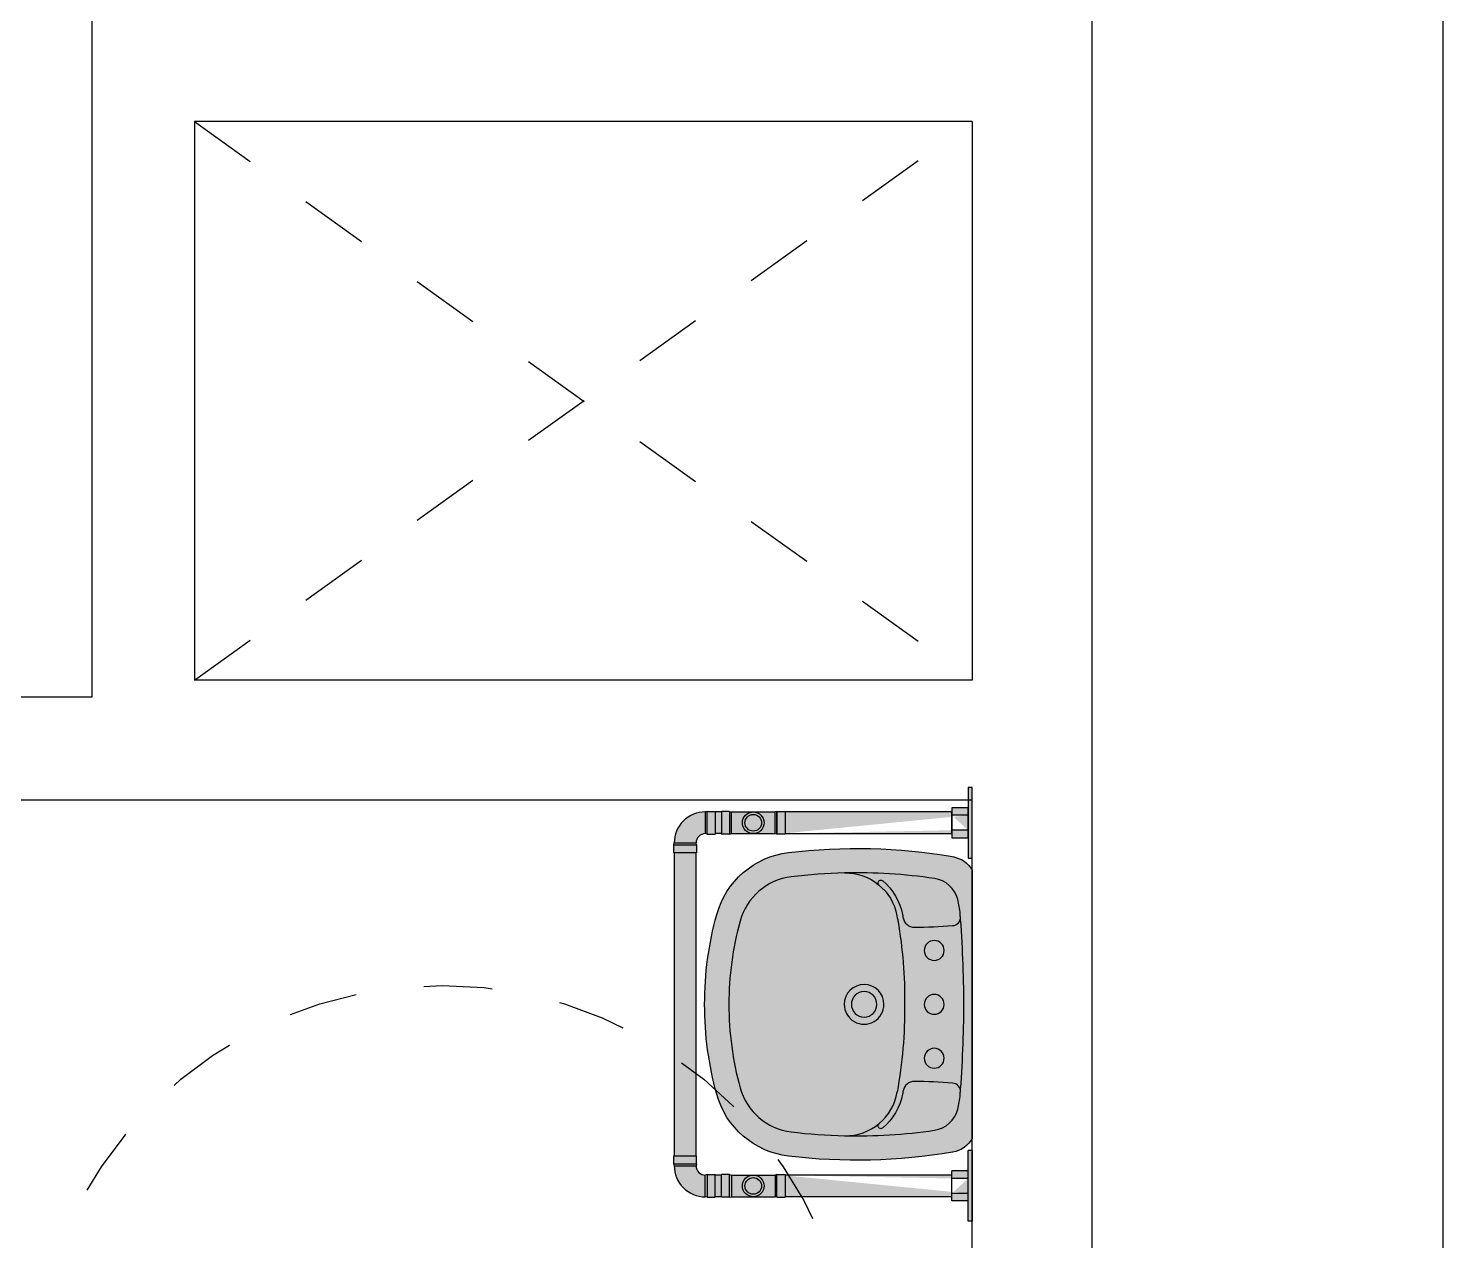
# Model space of a CAD drawing. Extents: x 1662 to 1676, y 921.3 to 935.3.
# Drawn here: x 1673.969 to 1676.033, y 928.11 to 929.88 of the extents above; entities that cross this region are included whole.
import ezdxf

# ---------------------------------------------------------------- set-up
doc = ezdxf.new("R2010")
doc.units = 0
doc.header["$MEASUREMENT"] = 0
doc.linetypes.add('DASHEDX2', pattern=[1.5, 1, -0.5])
doc.layers.get('0').update_dxf_attribs({"linetype": 'CONTINUOUS'})
for name, color, linetype in [('HZ-AMBIENTE', 11, 'CONTINUOUS'), ('HZ-COTAS', 2, 'CONTINUOUS'), ('HZ-PAREDE-CORTADA', 7, 'CONTINUOUS'), ('HZ-PINTURA', 4, 'CONTINUOUS'), ('HZ-PROJEÇÃO', 251, 'DASHEDX2')]:
    doc.layers.add(name, color=color, linetype=linetype)

# ---------------------------------------------------------------- blocks, each defined once
blk = doc.blocks.new('BACIA CONVENCIONAL LINHA CONFORTO P51-PLANTA')
at = {"layer": 'HZ-PINTURA'}
h = blk.add_hatch(color=255, dxfattribs=at)
edge = h.paths.add_edge_path()
edge.add_arc((0.5977274090302701, -0.1688027061442625), 0.8252274545770713, 170.3351599154255, 186.9225112383393, ccw=False)
edge.add_arc((-0.1747404698549744, -0.0355435920125231), 0.0413855351538295, 120.812454341127, 172.6649393333122, ccw=False)
edge.add_line((-0.1959393644930074, 3.158493627e-07), (0, 0))
edge.add_line((0, 0), (0.1959393656229764, 3.151754626e-07))
edge.add_arc((0.1747404698550312, -0.0355435920125302), 0.0413855351538297, 7.330835035562586, 59.18754383749342, ccw=False)
edge.add_arc((-0.597727591254845, -0.1688029186505418), 0.8252275457077274, -6.9224959890449895, 9.66464076364548, ccw=False)
edge.add_arc((0.0982326017657016, -0.2533007088021364), 0.1241566029282915, 285.35657194366695, 353.0775423946618, ccw=False)
edge.add_arc((-2.84e-14, 0.1043904909346267), 0.4950914198688955, 270.00000068293673, 285.3565335599694, ccw=False)
edge.add_arc((-7.1e-15, 0.1043904909346835), 0.4950914198689571, 254.643467806496, 270.0000006829343, ccw=False)
edge.add_arc((-0.0982326223197774, -0.2533006505021191), 0.1241566537035596, 186.9224793257764, 254.6434497768416, ccw=False)
for points in [[(-0.2155273712584602, -0.0285299486033139, -0.2190889993304831), (-0.1959393644930074, 3.158493627e-07), (0, 0), (0.1959393656229764, 3.151754626e-07, -0.2190889993297082), (0.2155273714814498, -0.0285299498997844)], [(-0.174335730130025, -0.1363610896863605, -1.002109768739392), (-0.1802207142795069, -0.1305407713537718, -0.1740651235952597), (-0.1309189013195606, -0.101826507679327, -0.0017816741249906), (-0.1261594030188107, -0.1009644055976793, 0.3660772488687968), (-0.1124975108535011, -0.0845244012864797, 0.0168435052258324), (-0.1148482344588473, -0.0288236027458169, 0.414697843540862), (-0.1281895956938968, -0.017386164340742)], [(0.1281892157158069, -0.0173861642566848, 0.414697832625711), (0.1148478555157268, -0.0288236033669378, 0.0168434810047651), (0.1124971864990272, -0.084524343135648, 0.3660772688634192), (0.1261589656961775, -0.1009643952319124, -0.0017817039289225), (0.1309189039586514, -0.1018265081669512, -0.174065092890037), (0.180220631234441, -0.1305409800812001, -1.002109860320232), (0.1743353506111376, -0.136361089053679)], [(0.2155632022816789, -0.0289508992030605, -0.0729070377859717), (0.2214841250265564, -0.2682648013095772, -0.3043998791946281), (0.1311124105195063, -0.3730244751436871, -0.0671059746100483), (5.9012137e-09, -0.3907009289342724, -0.0671059746074441), (-0.1311123991335279, -0.3730244782706293, -0.304399879194963), (-0.2214841903129638, -0.2682647958531277, -0.0729070517685278), (-0.215563324134834, -0.0289508733513912)], [(-0.1217327891840938, -0.1085923575814718, -0.0456324359591549), (-1.493488142e-07, -0.0988485265715511, -0.0480334408455802), (0.1280581845801336, -0.1097164573326594)], [(-0.1917087814515383, -0.1865600715194233, -0.3680264423184124), (-0.1294150779849374, -0.1099656649088203, -0.0044305614458299), (-0.1177126165569788, -0.1079104045381243)], [(0.1917087810841309, -0.1865600878544669, 0.3754709978878597), (0.1274513596667859, -0.109629511694024)]]:
    blk.add_lwpolyline(points, format="xyb")
for points in [[(-1.197265931e-07, -0.0124156605472337, 0.0199649926469461), (-0.1320440481468168, -0.0176901232550364, 0.0430005287587107), (-0.1530675051094406, -0.0212076467637701, 0.3024646133641001), (-0.1837147086001494, -0.0553421066813513, 0.0416931446022597), (-0.1917088743148199, -0.186560047753531, 0.0246705974313134), (-0.1861205794564284, -0.264235055093657, 0.3043744144936224), (-0.1216388575868308, -0.3389400507343794, 0.0670461017922294), (5.4795422e-09, -0.3553241458376064, 0.0670461017944563), (0.1216384058912894, -0.3389397323317738, 0.304374479621303), (0.1861204781868224, -0.2642348495137412, 0.0246704781494121), (0.1917087442061387, -0.1865602171407374, 0.0416931717179712), (0.1837144985960393, -0.0553423104855497, 0.3024646336923684), (0.153067001189342, -0.0212076470915434, 0.0430005287623346), (0.1320439090102283, -0.0176897827539406, 0.0199649926467304)], [(-0.0786325167922541, -0.0411372320467933, 1), (-0.0786325167922541, -0.0701071066544827, 1)], [(0, -0.0411372320467933, 1), (0, -0.0701071066544827, 1)], [(0.0786325167923039, -0.0411372320467933, 1), (0.0786325167923039, -0.0701071066544827, 1)], [(-1.2663364e-09, -0.1289573426951875, 0.9999999841036306), (3.453025e-10, -0.186897091910545, 1.000000015896369)], [(0, -0.1393037264836394, 1), (0, -0.1765507081220932, 1)]]:
    blk.add_lwpolyline(points, format="xyb", close=True)
blk = doc.blocks.new('BARRA DE APOIO LAVATÓRIO-PLANTA')
at = {"layer": 'HZ-PINTURA', "ltscale": 3}
h = blk.add_hatch(color=255, dxfattribs=at)
h.paths.add_polyline_path([(-0.2851296312683189, -0.0349423774719071), (-0.2731397851262045, -0.0349423774719071), (-0.2731397851262045, -0.0680576225281584), (-0.2851296312683189, -0.0680576225281584)], flags=17)
h.paths.add_polyline_path([(-0.2731397851262045, -0.0673750000000837), (-0.0300000000002001, -0.0673750000000837), (-0.0300000000002001, -0.0356249999999818), (-0.2731397851262045, -0.0356249999999818)], flags=17)
h.paths.add_polyline_path([(0, 0), (-0.0059999999998581, 0), (-0.0059999999998581, -0.1030000000000655), (0, -0.1030000000000655)])
h.paths.add_polyline_path([(-0.0300000000002001, -0.0733749999999418), (-0.0059999999998581, -0.0733749999999418), (-0.0059999999998581, -0.0296250000001237), (-0.0300000000002001, -0.0296250000001237)])
edge = h.paths.add_edge_path()
edge.add_line((-0.285129632673943, -0.0349423774719071), (-0.285129632673943, -0.0680576225281584))
edge.add_line((-0.0059999999998581, -0.0405624999998509), (-0.0300000000002001, -0.0405624999998509))
edge.add_line((-0.0059999999998581, -0.0624374999997599), (-0.0300000000002001, -0.0624374999997599))
edge.add_line((-0.2876772148738382, -0.0673750000000837), (-0.2876772148738382, -0.0356249999999818))
edge.add_line((-0.2852103840241398, -0.0680359849061461), (-0.2876772237186742, -0.0673749976299405))
edge.add_line((-0.2851296312683189, -0.0349423774719071), (-0.2876772237186742, -0.035625002370125))
h = blk.add_hatch(color=255, dxfattribs=at)
h.paths.add_polyline_path([(-0.2876772148738382, -0.0673749999999056), (-0.2851296312683189, -0.0680576225278506), (-0.2851296312683189, -0.0349423774719071), (-0.2876772148738382, -0.0356250000001599)])
h.paths.add_polyline_path([(-0.2876772148738382, -0.0356249999999818), (-0.3196397851261281, -0.0356249999999818, -0.4142135623740343), (-0.3037647851261282, -0.0515000000000328, -0.4142135623740343), (-0.3196397851261281, -0.0673750000000837), (-0.2876772148738382, -0.0673750000000837)])
h.paths.add_polyline_path([(-0.3037647851261282, -0.0515000000000328, 1), (-0.3355147851261281, -0.0515000000000328, 1)])
h.paths.add_polyline_path([(-0.3074647851261281, -0.0515000000000328, 1), (-0.3318147851261281, -0.0515000000000328, 1)], flags=16)
h.paths.add_polyline_path([(-0.3516023553793275, -0.03562500000003799), (-0.3541499375787679, -0.0349423778485427), (-0.3541499375787679, -0.0680576221515228), (-0.3516023553793275, -0.0673750000000275)])
h.paths.add_polyline_path([(-0.3541499375787679, -0.0349423774719071), (-0.3661397865321305, -0.0349423774719071), (-0.3661397865321306, -0.0680576225281584), (-0.3541499375787679, -0.0680576225281584)])
h.paths.add_polyline_path([(-0.3661397865321305, -0.0355954297474455), (-0.375139785126521, -0.0355954297474455), (-0.375139785126521, -0.0673454297470926), (-0.3661397865321306, -0.0673454297470926)])
h.paths.add_polyline_path([(-0.3751397851265211, -0.0349275923454116), (-0.3871296326738047, -0.0349275923454116), (-0.3871296326738047, -0.0680428374016629), (-0.375139785126521, -0.0680428374016628)])
h.paths.add_polyline_path([(-0.3871296326738048, -0.0349275927220472), (-0.3896772148737, -0.0356102148736643), (-0.3896772148737, -0.0673602148734101), (-0.3871296326738047, -0.0680428370250273)])
h.paths.add_polyline_path([(-0.3896772148737, -0.0673897851262273), (-0.3896772148737, -0.0356097851262273, 0.4142135623730951), (-0.4350152148737, -0.0809477851262273), (-0.4032352148738029, -0.0809477851262273, -0.4142135623753146)])
h.paths.add_polyline_path([(-0.4025821629749001, -0.0834953673261225), (-0.4032647851265173, -0.0809477851262273), (-0.4350147851262629, -0.0809477851262273), (-0.4356974076545157, -0.0834953687317466)])
h.paths.add_polyline_path([(-0.3196397851261281, -0.0356249999999818), (-0.3516023553793275, -0.0356249999999818), (-0.3516023553793275, -0.0673750000000837), (-0.3196397851261281, -0.0673750000000837, -0.4142135623740343), (-0.3355147851261281, -0.0515000000000328, -0.4142135623740343)])
h = blk.add_hatch(color=255, dxfattribs=at)
h.paths.add_polyline_path([(-0.3074647851261281, -0.0515000000000328, 1), (-0.3318147851261281, -0.0515000000000328, 1)])
h.paths.add_polyline_path([(-0.3074647851265829, -0.5815000000002329, 1), (-0.3318147851265829, -0.5815000000002329, 1)])
h = blk.add_hatch(color=255, dxfattribs=at)
h.paths.add_polyline_path([(-0.4025821625982644, -0.0954852148734062), (-0.4025821625982644, -0.0834953673261225), (-0.4356974076545157, -0.0834953687317466), (-0.4356974076545157, -0.0954852148734062)])
h.paths.add_polyline_path([(-0.4032499999998437, -0.0954852148734062), (-0.4349999999999456, -0.0954852148734063), (-0.4349999999999456, -0.5375147851264047), (-0.4032499999998437, -0.5375147851264047)])
h.paths.add_polyline_path([(-0.4356974076545158, -0.5375147851264046), (-0.4356974076545158, -0.5495046326736884), (-0.4025821625982644, -0.5495046326736884), (-0.4025821625982644, -0.5375147851264046)])
h = blk.add_hatch(color=255, dxfattribs=at)
h.paths.add_polyline_path([(-0.2851296312683189, -0.598057622527904), (-0.2731397851262045, -0.598057622527904), (-0.2731397851262045, -0.5649423774716525), (-0.2851296312683189, -0.5649423774716525)], flags=17)
h.paths.add_polyline_path([(-0.2731397851262045, -0.5656249999997272), (-0.0300000000002001, -0.5656249999997272), (-0.0300000000002001, -0.5973749999998291), (-0.2731397851262045, -0.5973749999998291)], flags=17)
h.paths.add_polyline_path([(0, -0.632999999999811), (-0.0059999999998581, -0.632999999999811), (-0.0059999999998581, -0.5299999999997455), (0, -0.5299999999997455)])
h.paths.add_polyline_path([(-0.0300000000002001, -0.5596249999998693), (-0.0059999999998581, -0.5596249999998693), (-0.0059999999998581, -0.6033749999996872), (-0.0300000000002001, -0.6033749999996872)])
edge = h.paths.add_edge_path()
edge.add_line((-0.285129632673943, -0.598057622527904), (-0.285129632673943, -0.5649423774716525))
edge.add_line((-0.0059999999998581, -0.59243749999996), (-0.0300000000002001, -0.59243749999996))
edge.add_line((-0.0059999999998581, -0.5705625000000512), (-0.0300000000002001, -0.5705625000000512))
edge.add_line((-0.2876772148738382, -0.5656249999997272), (-0.2876772148738382, -0.5973749999998291))
edge.add_line((-0.2852103840241398, -0.5649640150936648), (-0.2876772237186742, -0.5656250023698705))
edge.add_line((-0.2851296312683189, -0.598057622527904), (-0.2876772237186742, -0.5973749976296859))
h = blk.add_hatch(color=255, dxfattribs=at)
h.paths.add_polyline_path([(-0.2876772148738382, -0.5656249999999055), (-0.2851296312683189, -0.5649423774719602), (-0.2851296312683189, -0.598057622527904), (-0.2876772148738382, -0.597374999999651)])
h.paths.add_polyline_path([(-0.2876772148738382, -0.5973749999998291), (-0.3196397851261281, -0.5973749999998291, 0.4142135623740343), (-0.3037647851261282, -0.5814999999997781, 0.4142135623740343), (-0.3196397851261281, -0.5656249999997272), (-0.2876772148738382, -0.5656249999997272)])
h.paths.add_polyline_path([(-0.3037647851261282, -0.5814999999997781, -1), (-0.3355147851261281, -0.5814999999997781, -1)])
h.paths.add_polyline_path([(-0.3074647851261281, -0.5814999999997781, -1), (-0.3318147851261281, -0.5814999999997781, -1)], flags=16)
h.paths.add_polyline_path([(-0.3516023553793275, -0.597374999999773), (-0.3541499375787679, -0.5980576221512682), (-0.3541499375787679, -0.564942377848288), (-0.3516023553793275, -0.5656249999997833)])
h.paths.add_polyline_path([(-0.3541499375787679, -0.598057622527904), (-0.3661397865321305, -0.598057622527904), (-0.3661397865321306, -0.5649423774716525), (-0.3541499375787679, -0.5649423774716525)])
h.paths.add_polyline_path([(-0.3661397865321305, -0.5974045702523654), (-0.375139785126521, -0.5974045702523654), (-0.375139785126521, -0.5656545702527183), (-0.3661397865321306, -0.5656545702527183)])
h.paths.add_polyline_path([(-0.3751397851265211, -0.5980724076543993), (-0.3871296326738047, -0.5980724076543993), (-0.3871296326738047, -0.5649571625981479), (-0.375139785126521, -0.5649571625981479)])
h.paths.add_polyline_path([(-0.3871296326738048, -0.5980724072777637), (-0.3896772148737, -0.5973897851261465), (-0.3896772148737, -0.5656397851264008), (-0.3871296326738047, -0.5649571629747836)])
h.paths.add_polyline_path([(-0.3896772148737, -0.5656102148735835), (-0.3896772148737, -0.5973902148735836, -0.4142135623730951), (-0.4350152148737, -0.5520522148735836), (-0.4032352148738029, -0.5520522148735836, 0.4142135623753146)])
h.paths.add_polyline_path([(-0.4025821629749001, -0.5495046326736884), (-0.4032647851265173, -0.5520522148735836), (-0.4350147851262629, -0.5520522148735836), (-0.4356974076545157, -0.5495046312680643)])
h.paths.add_polyline_path([(-0.3196397851261281, -0.5973749999998291), (-0.3516023553793275, -0.5973749999998291), (-0.3516023553793275, -0.5656249999997272), (-0.3196397851261281, -0.5656249999997272, 0.4142135623740343), (-0.3355147851261281, -0.5814999999997781, 0.4142135623740343)])
at = {"color": 0}
for p, q in [((-0.3871296312681807, -0.0349275923454116), (-0.389677223718536, -0.0356102172436295)), ((-0.3896772148737, -0.0356102148734863), (-0.3896772148737, -0.0673602148735881)), ((-0.3871296326738047, -0.0680428374016628), (-0.3871296326738047, -0.0349275923454116)), ((-0.3871296312681807, -0.0349275923454116), (-0.375139785126521, -0.0349275923454116)), ((-0.375139785126521, -0.0349275923454116), (-0.375139785126521, -0.0680428374016628)), ((-0.3661397865321305, -0.0355954297474455), (-0.375139785126521, -0.0355954297474455)), ((-0.3661397865321305, -0.0349423774719071), (-0.3661397865321305, -0.0680576225281584)), ((-0.3541499389843921, -0.0349423774719071), (-0.3661397851265065, -0.0349423774719071)), ((-0.3541499389843921, -0.0349423774719071), (-0.3516023465340368, -0.035625002370125)), ((-0.3541499375787679, -0.0349423774719071), (-0.3541499375787679, -0.0680576225281584)), ((-0.3516023553793275, -0.0356249999999818), (-0.2876772148738382, -0.0356249999999818)), ((-0.3516023553793275, -0.0673750000000837), (-0.3516023553793275, -0.0356249999999818)), ((-0.2851296312683189, -0.0349423774719071), (-0.2876772237186742, -0.035625002370125)), ((-0.2876772148738382, -0.0673750000000837), (-0.2876772148738382, -0.0356249999999818)), ((-0.285129632673943, -0.0349423774719071), (-0.285129632673943, -0.0680576225281584)), ((-0.0059999999998581, -0.0405624999998509), (-0.0300000000002001, -0.0405624999998509)), ((-0.4356974076545157, -0.0834953687317466), (-0.4350147827562978, -0.0809477762813913)), ((-0.4350147851264411, -0.0809477851262273), (-0.4032352148738029, -0.0809477851262273)), ((-0.4025821625982644, -0.0834953687317466), (-0.4032647874964824, -0.0809477762813913)), ((-0.3871296312681807, -0.0680428374016628), (-0.389677223718536, -0.0673602125034449)), ((-0.3871296312681807, -0.0680428374016628), (-0.375139785126521, -0.0680428374016628)), ((-0.3661397865321305, -0.0673454297470926), (-0.375139785126521, -0.0673454297470926)), ((-0.3541499389843921, -0.0680576225281584), (-0.3661397851265065, -0.0680576225281584)), ((-0.3541499389843921, -0.0680576225281584), (-0.3516023465340368, -0.0673749976299405)), ((-0.3516023553793275, -0.0673750000000837), (-0.2876772148738382, -0.0673750000000837)), ((-0.2852103840241398, -0.0680359849061461), (-0.2876772237186742, -0.0673749976299405)), ((-0.0059999999998581, -0.0624374999997599), (-0.0300000000002001, -0.0624374999997599)), ((0, -0.5300000000002001), (-0.0059999999998581, -0.5300000000002001)), ((-0.0059999999998581, -0.632999999999811), (-0.0059999999998581, -0.5300000000002001)), ((-0.4356974076545157, -0.5375147851264046), (-0.4025821625982644, -0.5375147851264046)), ((-0.4356974076545157, -0.549504631268519), (-0.4356974076545157, -0.5375147851264046)), ((-0.4025821625982644, -0.5495046326736884), (-0.4356974076545157, -0.5495046326736884)), ((-0.4356974076545157, -0.549504631268519), (-0.4350147827562978, -0.5520522237184196)), ((-0.4350147851264411, -0.5520522148735836), (-0.4032352148738029, -0.5520522148735836)), ((-0.4025821625982644, -0.549504631268519), (-0.4032647874964824, -0.5520522237184196)), ((-0.4025821625982644, -0.549504631268519), (-0.4025821625982644, -0.5375147851264046)), ((-0.3871296312681807, -0.5649571625981479), (-0.389677223718536, -0.5656397874963659)), ((-0.3896772148737, -0.5973897851263246), (-0.3896772148737, -0.5656397851262227)), ((-0.3871296326738047, -0.5649571625981479), (-0.3871296326738047, -0.5980724076543993)), ((-0.3871296312681807, -0.5649571625981479), (-0.375139785126521, -0.5649571625981479)), ((-0.375139785126521, -0.5980724076543993), (-0.375139785126521, -0.5649571625981479)), ((-0.3661397865321305, -0.5656250000001819), (-0.375139785126521, -0.5656250000001819)), ((-0.3541499389843921, -0.5649423774721072), (-0.3661397851265065, -0.5649423774721072)), ((-0.3661397865321305, -0.598057622527904), (-0.3661397865321305, -0.5649423774721072)), ((-0.3541499375787679, -0.598057622527904), (-0.3541499375787679, -0.5649423774721072)), ((-0.3541499389843921, -0.5649423774721072), (-0.3516023465340368, -0.5656250023698705)), ((-0.3516023553793275, -0.5656250000001819), (-0.3516023553793275, -0.5973749999998291)), ((-0.3516023553793275, -0.5656250000001819), (-0.2876772148738382, -0.5656250000001819)), ((-0.2852103840241398, -0.5649640150936648), (-0.2876772237186742, -0.5656250023698705)), ((-0.2876772148738382, -0.5656250000001819), (-0.2876772148738382, -0.5973749999998291)), ((-0.285129632673943, -0.5649423774721072), (-0.2731397851262045, -0.5649423774721072)), ((-0.285129632673943, -0.598057622527904), (-0.285129632673943, -0.5649423774721072)), ((-0.2731397851262045, -0.5649423774721072), (-0.2731397851262045, -0.598057622527904)), ((-0.0300000000002001, -0.5656250000001819), (-0.2731397851262045, -0.5656250000001819)), ((-0.0059999999998581, -0.5596249999998693), (-0.0300000000002001, -0.5596249999998693)), ((-0.0300000000002001, -0.6033750000001419), (-0.0300000000002001, -0.5596249999998693)), ((-0.0059999999998581, -0.5705625000000512), (-0.0300000000002001, -0.5705625000000512)), ((-0.3871296312681807, -0.5980724076543993), (-0.389677223718536, -0.5973897827561814)), ((-0.3871296312681807, -0.5980724076543993), (-0.375139785126521, -0.5980724076543993)), ((-0.3661397865321305, -0.5973749999998291), (-0.375139785126521, -0.5973749999998291)), ((-0.3541499389843921, -0.598057622527904), (-0.3661397851265065, -0.598057622527904)), ((-0.3541499389843921, -0.598057622527904), (-0.3516023465340368, -0.5973749976301406)), ((-0.3516023553793275, -0.5973749999998291), (-0.2876772148738382, -0.5973749999998291)), ((-0.2851296312683189, -0.598057622527904), (-0.2876772237186742, -0.5973749976301406)), ((-0.2851296312683189, -0.598057622527904), (-0.2731397851262045, -0.598057622527904)), ((-0.0300000000002001, -0.5973749999998291), (-0.2731397851262045, -0.5973749999998291)), ((-0.0059999999998581, -0.59243749999996), (-0.0300000000002001, -0.59243749999996)), ((-0.0059999999998581, -0.6033750000001419), (-0.0300000000002001, -0.6033750000001419)), ((0, -0.632999999999811), (-0.0059999999998581, -0.632999999999811))]:
    blk.add_line(p, q, dxfattribs=at)
at = {"ltscale": 3}
blk.add_line((0, -0.5300000000002001), (0, -0.632999999999811), dxfattribs=at)
at = {"color": 0}
for points in [[(0, 0), (-0.0059999999998581, 0), (-0.0059999999998581, -0.1030000000000655), (0, -0.1030000000000655)], [(-0.0300000000002001, -0.0733749999999418), (-0.0059999999998581, -0.0733749999999418), (-0.0059999999998581, -0.0296250000001237), (-0.0300000000002001, -0.0296250000001237)]]:
    blk.add_lwpolyline(points, close=True, dxfattribs=at)
at = {"ltscale": 3}
for points in [[(-0.2851296312683189, -0.0349423774719071), (-0.2731397851262045, -0.0349423774719071), (-0.2731397851262045, -0.0680576225281584), (-0.2851296312683189, -0.0680576225281584)], [(-0.2731397851262045, -0.0673750000000837), (-0.0300000000002001, -0.0673750000000837), (-0.0300000000002001, -0.0356249999999818), (-0.2731397851262045, -0.0356249999999818)], [(-0.4349999999999456, -0.5375147851264046), (-0.4032499999998437, -0.5375147851264046), (-0.4032499999998437, -0.0954852148734062), (-0.4349999999999456, -0.0954852148734062)]]:
    blk.add_lwpolyline(points, close=True, dxfattribs=at)
at = {"color": 0}
blk.add_lwpolyline([(-0.4025821625982644, -0.0834953687317466), (-0.4025821625982644, -0.0954852148734062), (-0.4356974076545157, -0.0954852148734062), (-0.4356974076545157, -0.0834953687317466), (-0.4025821625982644, -0.0834953673261225)], dxfattribs=at)
for centre, radius in [((-0.3196397851261281, -0.0515000000000328), 0.015875), ((-0.3196397851261281, -0.0515000000000328), 0.012175), ((-0.3196397851265829, -0.5815000000002329), 0.015875), ((-0.3196397851265829, -0.5815000000002329), 0.012175)]:
    blk.add_circle(centre, radius, dxfattribs=at)
for centre, radius, start, end in [((-0.3896772148737, -0.0809477851262273), 0.045338, 89.99797328555229, 180.0020267144477), ((-0.3896772148737, -0.0809477851262273), 0.013558, 89.52631793372936, 180), ((-0.3896772148737, -0.5520522148735836), 0.045338, 179.9979732855523, 270.0020267144477), ((-0.3896772148737, -0.5520522148735836), 0.013558, 180, 270.4736820662707)]:
    blk.add_arc(centre, radius, start, end, dxfattribs=at)

msp = doc.modelspace()

# ---------------------------------------------------------------- linework, layer by layer
at = {"layer": 'HZ-COTAS', "ltscale": 0.05}
msp.add_lwpolyline([(1662.033088265667, 935.3482941355321), (1676.033088265667, 935.3482941355321), (1676.033088265667, 921.3482941355321), (1662.033088265667, 921.3482941355321), (1662.033088265667, 935.3482941355321)], dxfattribs=at)
at = {"layer": 'HZ-PAREDE-CORTADA'}
for p, q in [((1675.521526457987, 926.7183790901067), (1675.521526457987, 934.5983790901073)), ((1675.346526457986, 929.7433790901068), (1674.211526457995, 929.7433790901068)), ((1674.211526457995, 929.7433790901068), (1674.211526457995, 928.9283790901065)), ((1675.346526457986, 929.7433790901068), (1675.346526457986, 928.9283790901065)), ((1675.346526457986, 928.9283790901065), (1674.211526457995, 928.9283790901065)), ((1675.346526457987, 928.7533790901068), (1673.946526457984, 928.7533790901066)), ((1675.346526457986, 926.743379090107), (1675.346526457987, 928.7533790901068))]:
    msp.add_line(p, q, dxfattribs=at)
msp.add_lwpolyline([(1674.061526457995, 929.9183790901068), (1674.061526457995, 928.903379090106), (1673.796526457984, 928.903379090106)], dxfattribs=at)
at = {"layer": 'HZ-PROJEÇÃO', "ltscale": 0.1}
for p, q in [((1674.211526457995, 928.9283790901065), (1675.346526457986, 929.7433790901068)), ((1674.211526457995, 929.7433790901068), (1675.346526457986, 928.9283790901065))]:
    msp.add_line(p, q, dxfattribs=at)
at = {"layer": 'HZ-PROJEÇÃO', "color": 8, "ltscale": 0.01}
msp.add_circle((1674.572881819432, 927.8828849218575), 0.6, dxfattribs=at)

# ---------------------------------------------------------------- block references
at = {"layer": 'HZ-AMBIENTE'}
msp.add_blockref('BARRA DE APOIO LAVATÓRIO-PLANTA', (1675.346526457987, 928.7717521975861), dxfattribs=at)
at = {"layer": 'HZ-AMBIENTE', "rotation": 270}
msp.add_blockref('BACIA CONVENCIONAL LINHA CONFORTO P51-PLANTA', (1675.346526457987, 928.4552521975862), dxfattribs=at)

doc.saveas('drawing.dxf')
